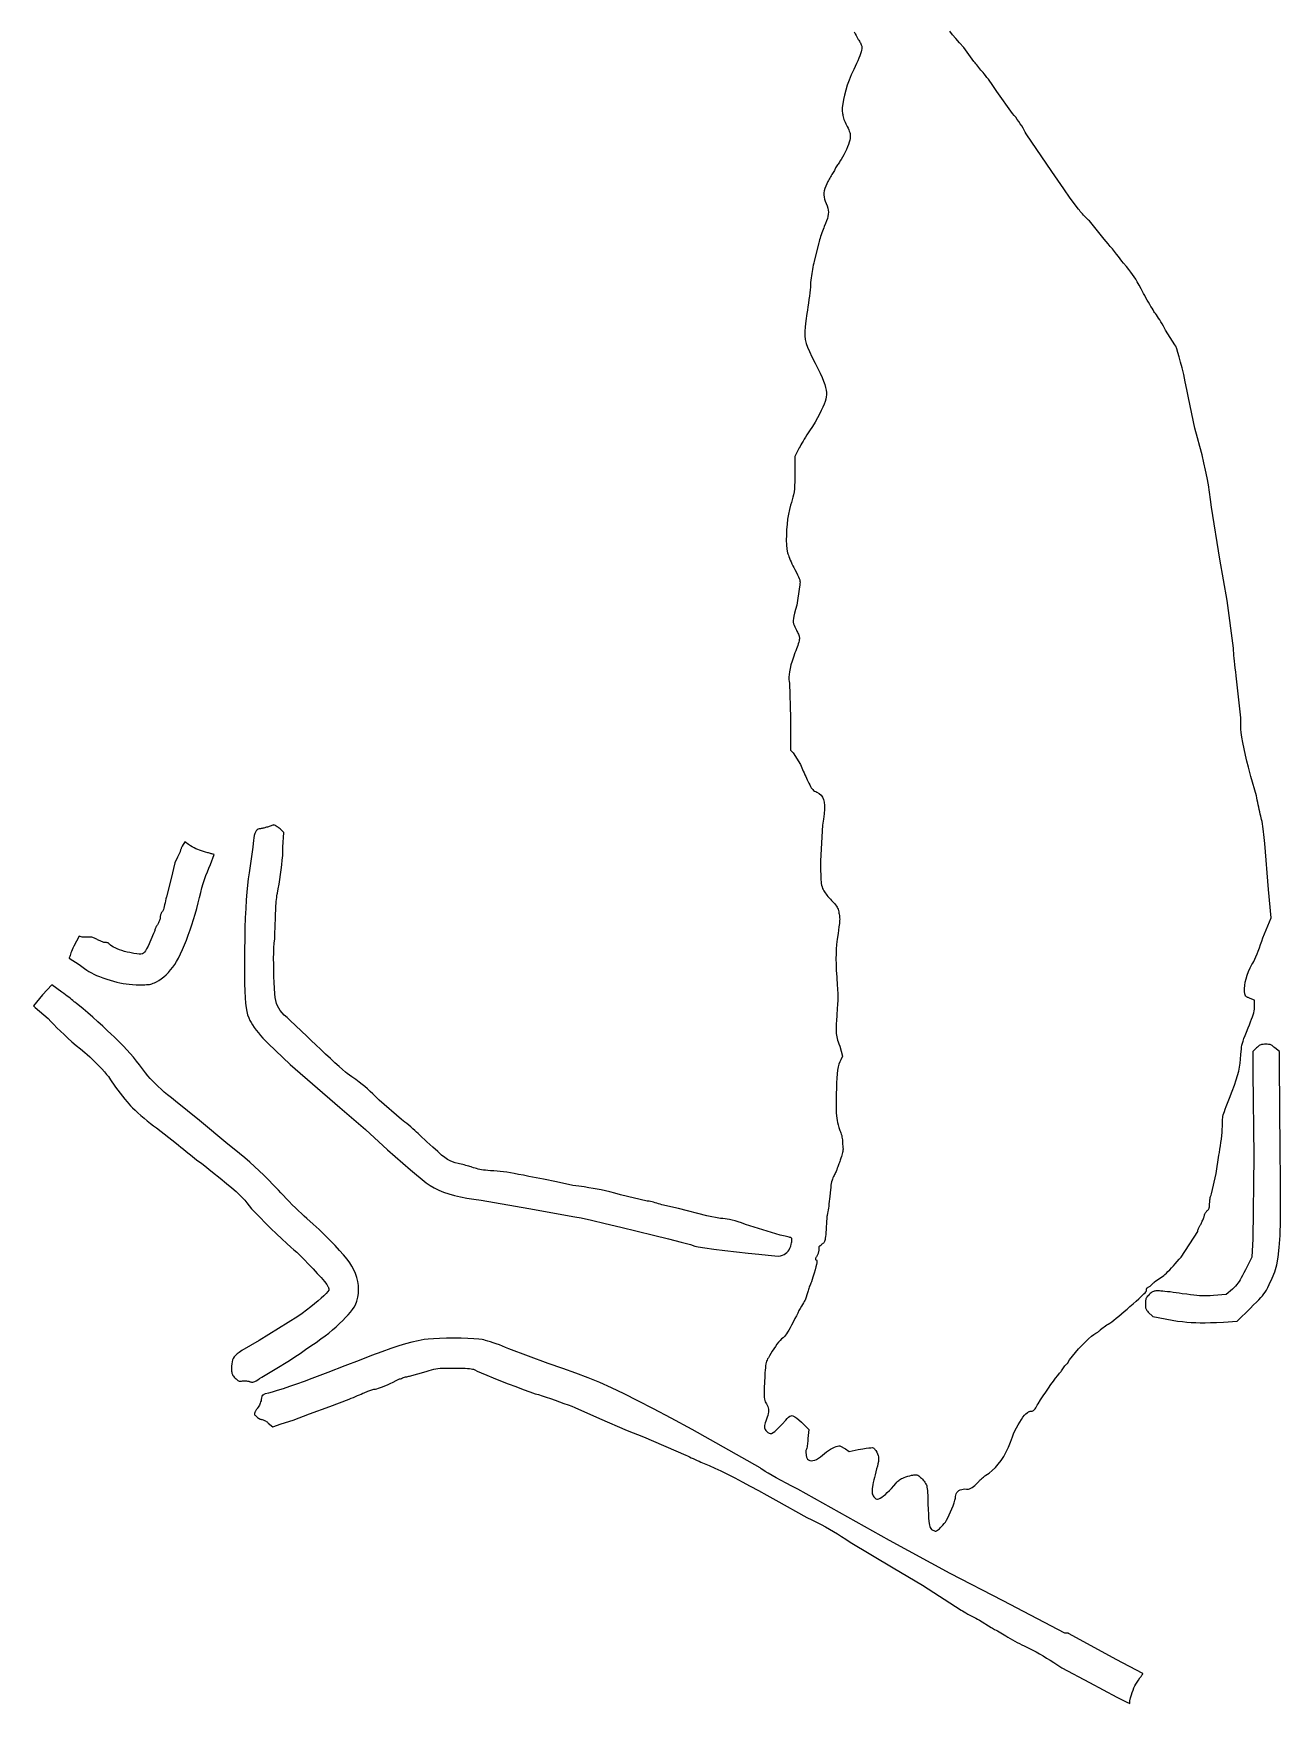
# Model space of a CAD drawing. Extents: x 0.2 to 12.9, y 0.2 to 14.
# Drawn here: x 1.39 to 5.47, y 0.92 to 6.39 of the extents above; entities that cross this region are included whole.
import ezdxf

# ---------------------------------------------------------------- set-up
doc = ezdxf.new("R2010")
doc.units = 0
doc.layers.get('0').update_dxf_attribs({"color": 5, "linetype": 'CONTINUOUS'})

msp = doc.modelspace()

# ---------------------------------------------------------------- linework, layer by layer
at = {"linetype": 'CONTINUOUS'}
msp.add_lwpolyline([(4.0771, 6.3909), (4.0801, 6.3848), (4.0832, 6.3787), (4.0866, 6.3726), (4.0901, 6.3664), (4.0919, 6.3636), (4.0937, 6.3607), (4.0953, 6.3577), (4.0969, 6.3547), (4.0983, 6.3517), (4.0996, 6.3488), (4.1006, 6.3461), (4.1014, 6.3436), (4.1019, 6.3413), (4.1021, 6.3393), (4.1018, 6.3354), (4.101, 6.3307), (4.0997, 6.3253), (4.0978, 6.3192), (4.0953, 6.3123), (4.0924, 6.3047), (4.0889, 6.2965), (4.0848, 6.2874), (4.0802, 6.2777), (4.0751, 6.2673), (4.0673, 6.2501), (4.0604, 6.233), (4.0542, 6.2161), (4.049, 6.1997), (4.0447, 6.1839), (4.0414, 6.1691), (4.0391, 6.1554), (4.0379, 6.143), (4.0379, 6.1322), (4.039, 6.1231), (4.0392, 6.1202), (4.0397, 6.1167), (4.0406, 6.1129), (4.0417, 6.1088), (4.0432, 6.1044), (4.0449, 6.0998), (4.0468, 6.0951), (4.049, 6.0903), (4.0514, 6.0857), (4.0541, 6.0811), (4.0566, 6.0752), (4.0587, 6.0701), (4.0605, 6.0656), (4.062, 6.0617), (4.0631, 6.0582), (4.0638, 6.0549), (4.0641, 6.0518), (4.0641, 6.0487), (4.0638, 6.0455), (4.0631, 6.042), (4.0625, 6.0368), (4.0608, 6.0302), (4.0582, 6.0226), (4.0549, 6.0143), (4.0511, 6.0056), (4.0469, 5.9969), (4.0425, 5.9883), (4.0381, 5.9802), (4.0339, 5.973), (4.03, 5.967), (4.0282, 5.9642), (4.0261, 5.9612), (4.0241, 5.9582), (4.022, 5.9551), (4.0199, 5.952), (4.0179, 5.9488), (4.0161, 5.9457), (4.0145, 5.9427), (4.0131, 5.9397), (4.012, 5.9369), (4.0101, 5.9341), (4.0081, 5.9309), (4.006, 5.9275), (4.0038, 5.9238), (4.0015, 5.92), (3.9993, 5.9162), (3.9971, 5.9123), (3.9949, 5.9084), (3.9929, 5.9046), (3.991, 5.9009), (3.9869, 5.893), (3.9834, 5.8853), (3.9808, 5.878), (3.9789, 5.8708), (3.9779, 5.8637), (3.9776, 5.8568), (3.9781, 5.8499), (3.9796, 5.843), (3.9818, 5.836), (3.985, 5.8288), (3.9881, 5.821), (3.9904, 5.8138), (3.9918, 5.8069), (3.9924, 5.8002), (3.9921, 5.7935), (3.991, 5.7867), (3.9892, 5.7794), (3.9865, 5.7717), (3.9831, 5.7632), (3.979, 5.7538), (3.9771, 5.749), (3.9751, 5.7438), (3.973, 5.7383), (3.9709, 5.7326), (3.9688, 5.7267), (3.9669, 5.7209), (3.965, 5.7152), (3.9634, 5.7096), (3.962, 5.7045), (3.961, 5.6997), (3.9459, 5.6396), (3.9442, 5.6333), (3.9427, 5.6267), (3.9413, 5.62), (3.94, 5.6132), (3.9388, 5.6062), (3.9377, 5.5992), (3.9367, 5.5921), (3.9358, 5.585), (3.9348, 5.5778), (3.9339, 5.5706), (3.9338, 5.5636), (3.9333, 5.5553), (3.9325, 5.5461), (3.9314, 5.5359), (3.9302, 5.5252), (3.9287, 5.5139), (3.9272, 5.5024), (3.9255, 5.4909), (3.9237, 5.4795), (3.9219, 5.4685), (3.9187, 5.4448), (3.9164, 5.4254), (3.9151, 5.4092), (3.915, 5.3954), (3.9163, 5.3829), (3.9191, 5.3707), (3.9236, 5.358), (3.93, 5.3436), (3.9384, 5.3267), (3.9489, 5.3063), (3.9581, 5.2885), (3.9657, 5.2728), (3.9719, 5.259), (3.9768, 5.2469), (3.9805, 5.2361), (3.9831, 5.2265), (3.9848, 5.2179), (3.9856, 5.2099), (3.9856, 5.2024), (3.985, 5.1952), (3.9836, 5.1883), (3.9814, 5.1805), (3.9782, 5.1716), (3.9742, 5.1617), (3.9692, 5.1509), (3.9634, 5.1392), (3.9566, 5.1266), (3.9489, 5.1132), (3.9404, 5.099), (3.9309, 5.0841), (3.9264, 5.0776), (3.922, 5.0709), (3.9177, 5.0641), (3.9135, 5.0573), (3.9095, 5.0507), (3.9059, 5.0443), (3.9025, 5.0383), (3.8995, 5.0329), (3.897, 5.0281), (3.8949, 5.024), (3.8829, 5), (3.8829, 4.9459), (3.8828, 4.9307), (3.8825, 4.9171), (3.8819, 4.9051), (3.8811, 4.8943), (3.8799, 4.8844), (3.8783, 4.8752), (3.8764, 4.8666), (3.874, 4.8581), (3.8712, 4.8496), (3.8679, 4.8408), (3.8645, 4.8272), (3.8614, 4.8119), (3.8589, 4.7954), (3.8569, 4.7781), (3.8555, 4.7605), (3.8547, 4.7431), (3.8546, 4.7264), (3.8552, 4.7107), (3.8566, 4.6967), (3.8589, 4.6847), (3.8599, 4.6815), (3.8614, 4.6773), (3.8631, 4.6724), (3.8651, 4.6669), (3.8675, 4.661), (3.8701, 4.6548), (3.873, 4.6486), (3.8761, 4.6423), (3.8794, 4.6363), (3.8829, 4.6306), (3.8878, 4.6208), (3.8916, 4.6129), (3.8946, 4.6064), (3.8968, 4.601), (3.8983, 4.5965), (3.8991, 4.5924), (3.8994, 4.5884), (3.8992, 4.5841), (3.8987, 4.5793), (3.8979, 4.5736), (3.8889, 4.5135), (3.8848, 4.4988), (3.8817, 4.4869), (3.8794, 4.4774), (3.8779, 4.4696), (3.8773, 4.4632), (3.8774, 4.4577), (3.8784, 4.4527), (3.8801, 4.4476), (3.8826, 4.442), (3.8859, 4.4354), (3.8877, 4.4318), (3.8894, 4.4283), (3.8911, 4.4248), (3.8927, 4.4214), (3.8941, 4.4182), (3.8954, 4.4151), (3.8964, 4.4123), (3.8972, 4.4097), (3.8977, 4.4074), (3.8979, 4.4054), (3.8977, 4.4032), (3.8972, 4.4001), (3.8964, 4.3963), (3.8952, 4.3919), (3.8938, 4.387), (3.8921, 4.3816), (3.8901, 4.3759), (3.8879, 4.3698), (3.8855, 4.3636), (3.8829, 4.3574), (3.8778, 4.3433), (3.8735, 4.33), (3.8699, 4.3176), (3.867, 4.306), (3.8649, 4.2954), (3.8634, 4.2858), (3.8627, 4.2772), (3.8627, 4.2697), (3.8634, 4.2634), (3.8649, 4.2583), (3.8679, 4.1441), (3.8679, 4.039), (3.8769, 4.03), (3.9009, 3.991), (3.9029, 3.9862), (3.9051, 3.9811), (3.9076, 3.9755), (3.9102, 3.9698), (3.9129, 3.964), (3.9156, 3.9581), (3.9182, 3.9524), (3.9207, 3.9469), (3.923, 3.9417), (3.9249, 3.9369), (3.9283, 3.9303), (3.9312, 3.9245), (3.9339, 3.9197), (3.9364, 3.9156), (3.9388, 3.9122), (3.9414, 3.9093), (3.9441, 3.9068), (3.9472, 3.9047), (3.9508, 3.9027), (3.955, 3.9009), (3.9623, 3.8962), (3.9684, 3.8908), (3.973, 3.8845), (3.9764, 3.8771), (3.9786, 3.8682), (3.9796, 3.8577), (3.9795, 3.8451), (3.9783, 3.8303), (3.9761, 3.8129), (3.973, 3.7928), (3.967, 3.6757), (3.967, 3.6577), (3.967, 3.6429), (3.9671, 3.6311), (3.9674, 3.6215), (3.9677, 3.6137), (3.9683, 3.6073), (3.969, 3.6018), (3.97, 3.5967), (3.9714, 3.5914), (3.973, 3.5856), (3.9749, 3.582), (3.977, 3.5783), (3.9793, 3.5747), (3.9818, 3.571), (3.9846, 3.5672), (3.9877, 3.5633), (3.991, 3.5593), (3.9947, 3.5552), (3.9987, 3.551), (4.003, 3.5465), (4.008, 3.5408), (4.0121, 3.5358), (4.0156, 3.5316), (4.0184, 3.5279), (4.0206, 3.5244), (4.0225, 3.521), (4.0239, 3.5176), (4.0251, 3.5138), (4.0261, 3.5095), (4.027, 3.5045), (4.0278, 3.5009), (4.0285, 3.4972), (4.0289, 3.4935), (4.0292, 3.4895), (4.0293, 3.4854), (4.0292, 3.4809), (4.0289, 3.4762), (4.0285, 3.4711), (4.0278, 3.4655), (4.027, 3.4595), (4.0238, 3.4378), (4.0212, 3.419), (4.0193, 3.4022), (4.018, 3.3866), (4.0173, 3.3712), (4.0171, 3.3552), (4.0174, 3.3377), (4.0182, 3.3178), (4.0194, 3.2946), (4.021, 3.2673), (4.0218, 3.2593), (4.0225, 3.2517), (4.0229, 3.2443), (4.0232, 3.2371), (4.0233, 3.2301), (4.0232, 3.2232), (4.0229, 3.2163), (4.0225, 3.2093), (4.0218, 3.2023), (4.021, 3.1952), (4.0209, 3.1903), (4.0207, 3.1846), (4.0204, 3.1784), (4.02, 3.1717), (4.0195, 3.1648), (4.0191, 3.1578), (4.0187, 3.1509), (4.0183, 3.1442), (4.0181, 3.1379), (4.018, 3.1321), (4.018, 3.1238), (4.0181, 3.1166), (4.0183, 3.1104), (4.0188, 3.1047), (4.0195, 3.0995), (4.0206, 3.0943), (4.0221, 3.0889), (4.0242, 3.0831), (4.0268, 3.0766), (4.03, 3.0691), (4.039, 3.036), (4.033, 3.024), (4.0297, 3.0179), (4.0269, 3.0103), (4.0245, 3.0012), (4.0226, 2.9905), (4.021, 2.9782), (4.0198, 2.9643), (4.019, 2.9488), (4.0184, 2.9316), (4.0181, 2.9126), (4.018, 2.8919), (4.018, 2.8755), (4.0181, 2.862), (4.0183, 2.8508), (4.0188, 2.8414), (4.0195, 2.8333), (4.0206, 2.826), (4.0221, 2.8187), (4.0242, 2.8112), (4.0268, 2.8027), (4.03, 2.7928), (4.0317, 2.789), (4.0333, 2.7849), (4.0346, 2.7806), (4.0358, 2.7761), (4.0368, 2.7714), (4.0376, 2.7666), (4.0382, 2.7618), (4.0387, 2.7571), (4.0389, 2.7523), (4.039, 2.7477), (4.0398, 2.7419), (4.0401, 2.7367), (4.0402, 2.7321), (4.04, 2.728), (4.0394, 2.7241), (4.0386, 2.7203), (4.0376, 2.7164), (4.0362, 2.7123), (4.0347, 2.7078), (4.033, 2.7027), (4.032, 2.699), (4.0309, 2.6952), (4.0297, 2.6914), (4.0284, 2.6876), (4.027, 2.6839), (4.0257, 2.6804), (4.0244, 2.6772), (4.0231, 2.6743), (4.022, 2.6717), (4.021, 2.6697), (4.0209, 2.6684), (4.0203, 2.6666), (4.0196, 2.6642), (4.0185, 2.6614), (4.0173, 2.6584), (4.0158, 2.6552), (4.0142, 2.6519), (4.0126, 2.6486), (4.0108, 2.6455), (4.009, 2.6426), (4.0073, 2.6383), (4.0057, 2.634), (4.0043, 2.6297), (4.003, 2.625), (4.0019, 2.6197), (4.0008, 2.6137), (3.9998, 2.6065), (3.9988, 2.5981), (3.9979, 2.5882), (3.997, 2.5766), (3.9961, 2.5685), (3.9952, 2.5605), (3.9943, 2.5528), (3.9934, 2.5455), (3.9925, 2.5387), (3.9916, 2.5325), (3.9907, 2.527), (3.9898, 2.5225), (3.9889, 2.5189), (3.988, 2.5165), (3.9879, 2.5142), (3.9877, 2.5109), (3.9873, 2.5069), (3.9869, 2.5022), (3.9865, 2.497), (3.986, 2.4914), (3.9856, 2.4857), (3.9853, 2.4798), (3.9851, 2.474), (3.985, 2.4685), (3.9842, 2.4593), (3.9835, 2.4517), (3.9829, 2.4453), (3.9823, 2.4401), (3.9816, 2.4358), (3.9809, 2.4324), (3.98, 2.4296), (3.9789, 2.4272), (3.9776, 2.4253), (3.976, 2.4234), (3.9743, 2.4224), (3.9727, 2.4213), (3.9713, 2.4202), (3.97, 2.419), (3.9688, 2.4178), (3.9678, 2.4167), (3.9668, 2.4158), (3.9658, 2.4151), (3.9649, 2.4146), (3.964, 2.4144), (3.9632, 2.4143), (3.9625, 2.414), (3.962, 2.4135), (3.9616, 2.4128), (3.9613, 2.4118), (3.9611, 2.4105), (3.961, 2.409), (3.961, 2.4071), (3.961, 2.4049), (3.961, 2.4024), (3.9609, 2.4005), (3.9606, 2.3985), (3.9602, 2.3963), (3.9597, 2.3941), (3.9591, 2.3919), (3.9584, 2.3897), (3.9576, 2.3874), (3.9567, 2.3853), (3.9558, 2.3833), (3.955, 2.3814), (3.9533, 2.3796), (3.952, 2.3778), (3.9511, 2.3761), (3.9504, 2.3746), (3.9501, 2.3731), (3.95, 2.3719), (3.9501, 2.3708), (3.9505, 2.37), (3.9511, 2.3695), (3.952, 2.3694), (3.9535, 2.3688), (3.9544, 2.3671), (3.9548, 2.364), (3.9544, 2.3596), (3.9535, 2.3536), (3.9517, 2.346), (3.9493, 2.3367), (3.946, 2.3255), (3.9419, 2.3125), (3.9369, 2.2973), (3.936, 2.2952), (3.9348, 2.2927), (3.9336, 2.2898), (3.9323, 2.2865), (3.9309, 2.283), (3.9296, 2.2793), (3.9283, 2.2756), (3.927, 2.2717), (3.9259, 2.2679), (3.9249, 2.2643), (3.9159, 2.2372), (3.9147, 2.2356), (3.9128, 2.2327), (3.9103, 2.2286), (3.9073, 2.2235), (3.9039, 2.2173), (3.9001, 2.2104), (3.8961, 2.2028), (3.8918, 2.1947), (3.8874, 2.1861), (3.8829, 2.1772), (3.8769, 2.1654), (3.8716, 2.1551), (3.8669, 2.1462), (3.8627, 2.1385), (3.8589, 2.1321), (3.8554, 2.1268), (3.8523, 2.1224), (3.8493, 2.1189), (3.8466, 2.1162), (3.8438, 2.1141), (3.8392, 2.11), (3.8342, 2.1049), (3.8291, 2.0991), (3.8239, 2.0926), (3.8187, 2.0856), (3.8136, 2.0782), (3.8086, 2.0706), (3.804, 2.063), (3.7997, 2.0554), (3.7958, 2.048), (3.7934, 2.0445), (3.7914, 2.0409), (3.7898, 2.0372), (3.7885, 2.033), (3.7875, 2.0282), (3.7867, 2.0225), (3.786, 2.0159), (3.7853, 2.0081), (3.7846, 1.9988), (3.7838, 1.988), (3.783, 1.9675), (3.7824, 1.9509), (3.782, 1.9377), (3.782, 1.9273), (3.7823, 1.9193), (3.7829, 1.9132), (3.7839, 1.9085), (3.7854, 1.9047), (3.7873, 1.9013), (3.7898, 1.8979), (3.7922, 1.8935), (3.7941, 1.8891), (3.7955, 1.8848), (3.7963, 1.8804), (3.7965, 1.8758), (3.7963, 1.8709), (3.7955, 1.8656), (3.7941, 1.8599), (3.7922, 1.8537), (3.7898, 1.8469), (3.7874, 1.8409), (3.7855, 1.8356), (3.7841, 1.8309), (3.7833, 1.8266), (3.783, 1.8228), (3.7833, 1.8194), (3.7841, 1.8162), (3.7855, 1.8133), (3.7874, 1.8105), (3.7898, 1.8078), (3.7941, 1.804), (3.7981, 1.8015), (3.8021, 1.8005), (3.8064, 1.801), (3.8112, 1.8033), (3.8168, 1.8074), (3.8235, 1.8134), (3.8316, 1.8214), (3.8413, 1.8315), (3.8529, 1.8438), (3.8579, 1.8495), (3.8622, 1.8539), (3.8662, 1.8569), (3.87, 1.8586), (3.8739, 1.8589), (3.8782, 1.8577), (3.883, 1.855), (3.8888, 1.8509), (3.8957, 1.8451), (3.9039, 1.8378), (3.9279, 1.8138), (3.9249, 1.7838), (3.9248, 1.7792), (3.9246, 1.7745), (3.9242, 1.7699), (3.9237, 1.7653), (3.923, 1.7609), (3.9223, 1.7568), (3.9215, 1.753), (3.9207, 1.7497), (3.9198, 1.7469), (3.9189, 1.7447), (3.9189, 1.7414), (3.9189, 1.7385), (3.919, 1.736), (3.9191, 1.7337), (3.9193, 1.7316), (3.9196, 1.7296), (3.92, 1.7276), (3.9205, 1.7255), (3.9211, 1.7233), (3.9219, 1.7207), (3.9242, 1.7168), (3.9275, 1.7139), (3.9316, 1.7121), (3.9364, 1.7113), (3.9418, 1.7117), (3.9476, 1.7131), (3.9538, 1.7157), (3.9602, 1.7193), (3.9666, 1.724), (3.973, 1.7297), (3.9794, 1.735), (3.9861, 1.7401), (3.9929, 1.7447), (3.9995, 1.7489), (4.006, 1.7526), (4.0121, 1.7557), (4.0177, 1.758), (4.0226, 1.7595), (4.0268, 1.7601), (4.03, 1.7598), (4.048, 1.7508), (4.0601, 1.7417), (4.0901, 1.7477), (4.1046, 1.7502), (4.1159, 1.7521), (4.1246, 1.7533), (4.1309, 1.754), (4.1355, 1.7541), (4.1387, 1.7536), (4.1411, 1.7524), (4.1429, 1.7505), (4.1448, 1.748), (4.1471, 1.7447), (4.1504, 1.7389), (4.1529, 1.7336), (4.1548, 1.7287), (4.156, 1.724), (4.1565, 1.7192), (4.1564, 1.714), (4.1558, 1.7083), (4.1544, 1.7016), (4.1526, 1.6938), (4.1502, 1.6847), (4.1475, 1.675), (4.1451, 1.6656), (4.1429, 1.6567), (4.141, 1.6483), (4.1393, 1.6404), (4.1378, 1.633), (4.1367, 1.6262), (4.1358, 1.62), (4.1353, 1.6145), (4.1351, 1.6096), (4.1354, 1.606), (4.1361, 1.6025), (4.1373, 1.5991), (4.1389, 1.596), (4.1408, 1.5931), (4.1429, 1.5906), (4.1453, 1.5885), (4.1478, 1.5869), (4.1505, 1.5859), (4.1532, 1.5856), (4.1571, 1.5863), (4.1617, 1.5883), (4.1669, 1.5915), (4.1726, 1.5958), (4.1787, 1.601), (4.1852, 1.607), (4.1919, 1.6137), (4.1989, 1.6209), (4.206, 1.6286), (4.2132, 1.6366), (4.2166, 1.6407), (4.2196, 1.644), (4.2224, 1.6467), (4.2252, 1.649), (4.2282, 1.6509), (4.2316, 1.6526), (4.2355, 1.6543), (4.2401, 1.6561), (4.2457, 1.6582), (4.2523, 1.6607), (4.2588, 1.6623), (4.2643, 1.6636), (4.2688, 1.6645), (4.2725, 1.6652), (4.2755, 1.6655), (4.278, 1.6656), (4.28, 1.6655), (4.2819, 1.6651), (4.2835, 1.6645), (4.2853, 1.6637), (4.2881, 1.6617), (4.291, 1.6594), (4.294, 1.6568), (4.297, 1.654), (4.2999, 1.6509), (4.3028, 1.6477), (4.3055, 1.6443), (4.3081, 1.6408), (4.3103, 1.6372), (4.3123, 1.6336), (4.3132, 1.632), (4.3141, 1.6291), (4.3149, 1.6249), (4.3157, 1.6197), (4.3164, 1.6134), (4.3171, 1.6062), (4.3176, 1.5982), (4.318, 1.5895), (4.3182, 1.5803), (4.3183, 1.5706), (4.3191, 1.5517), (4.3199, 1.5362), (4.3205, 1.5236), (4.3213, 1.5137), (4.3221, 1.506), (4.3231, 1.5001), (4.3243, 1.4956), (4.3259, 1.4921), (4.3279, 1.4892), (4.3303, 1.4865), (4.3423, 1.4805), (4.3443, 1.4808), (4.3466, 1.4819), (4.3493, 1.4836), (4.3522, 1.4859), (4.3555, 1.4887), (4.359, 1.4922), (4.3628, 1.4961), (4.3667, 1.5005), (4.371, 1.5053), (4.3754, 1.5105), (4.3792, 1.5168), (4.3834, 1.5247), (4.3878, 1.5338), (4.3922, 1.5436), (4.3964, 1.5537), (4.4002, 1.5637), (4.4035, 1.5732), (4.4061, 1.5818), (4.4078, 1.5891), (4.4084, 1.5946), (4.4089, 1.599), (4.4104, 1.6032), (4.4128, 1.607), (4.4159, 1.6104), (4.4197, 1.6134), (4.424, 1.6158), (4.4287, 1.6176), (4.4338, 1.6187), (4.4391, 1.6191), (4.4444, 1.6186), (4.4474, 1.6182), (4.4508, 1.6185), (4.4546, 1.6197), (4.4586, 1.6215), (4.4628, 1.6239), (4.4672, 1.6268), (4.4715, 1.6303), (4.4757, 1.6341), (4.4797, 1.6382), (4.4835, 1.6426), (4.4854, 1.6445), (4.4874, 1.6466), (4.4896, 1.6487), (4.4919, 1.6509), (4.4944, 1.6531), (4.4969, 1.6554), (4.4995, 1.6576), (4.5021, 1.6598), (4.5048, 1.6618), (4.5075, 1.6637), (4.5182, 1.6707), (4.5287, 1.6791), (4.5388, 1.6888), (4.5485, 1.6998), (4.5578, 1.7121), (4.5665, 1.7255), (4.5747, 1.74), (4.5821, 1.7556), (4.5888, 1.7722), (4.5946, 1.7898), (4.5985, 1.7991), (4.603, 1.8089), (4.608, 1.8188), (4.6132, 1.8285), (4.6186, 1.8378), (4.624, 1.8464), (4.6292, 1.854), (4.6342, 1.8603), (4.6387, 1.865), (4.6426, 1.8679), (4.6436, 1.8688), (4.6448, 1.8697), (4.6461, 1.8705), (4.6475, 1.8713), (4.649, 1.872), (4.6506, 1.8726), (4.6523, 1.8731), (4.6541, 1.8735), (4.6559, 1.8738), (4.6577, 1.8739), (4.6595, 1.8741), (4.6613, 1.8746), (4.6631, 1.8757), (4.6651, 1.8771), (4.667, 1.8791), (4.6691, 1.8817), (4.6713, 1.8848), (4.6736, 1.8885), (4.6761, 1.8928), (4.6787, 1.8979), (4.6869, 1.9107), (4.6954, 1.9235), (4.704, 1.9363), (4.7125, 1.9487), (4.7207, 1.9606), (4.7286, 1.9716), (4.736, 1.9816), (4.7428, 1.9903), (4.7487, 1.9976), (4.7538, 2.003), (4.7556, 2.0059), (4.7577, 2.009), (4.7598, 2.0122), (4.762, 2.0155), (4.7643, 2.0188), (4.7665, 2.0218), (4.7687, 2.0246), (4.7709, 2.0269), (4.7729, 2.0288), (4.7748, 2.03), (4.782, 2.0413), (4.7908, 2.0533), (4.8007, 2.0656), (4.8114, 2.0779), (4.8224, 2.0897), (4.8334, 2.1007), (4.8438, 2.1106), (4.8533, 2.1188), (4.8614, 2.1251), (4.8679, 2.1291), (4.8697, 2.1301), (4.8717, 2.1312), (4.8738, 2.1325), (4.8758, 2.1338), (4.8776, 2.1351), (4.8793, 2.1365), (4.8808, 2.1378), (4.8819, 2.139), (4.8826, 2.1402), (4.8829, 2.1411), (4.9039, 2.1562), (4.9081, 2.1586), (4.9134, 2.1621), (4.9197, 2.1667), (4.9269, 2.1721), (4.9347, 2.1783), (4.943, 2.1851), (4.9518, 2.1925), (4.9608, 2.2002), (4.9699, 2.2081), (4.979, 2.2162), (4.99, 2.2256), (4.9996, 2.2339), (5.0079, 2.2412), (5.0149, 2.2476), (5.0206, 2.253), (5.0252, 2.2575), (5.0287, 2.2612), (5.0312, 2.264), (5.0326, 2.266), (5.033, 2.2673), (5.033, 2.269), (5.0331, 2.2705), (5.0332, 2.2719), (5.0334, 2.2732), (5.0338, 2.2744), (5.0343, 2.2755), (5.0351, 2.2765), (5.0361, 2.2774), (5.0374, 2.2784), (5.039, 2.2793), (5.0409, 2.2803), (5.043, 2.2817), (5.0451, 2.2834), (5.0473, 2.2852), (5.0495, 2.2872), (5.0518, 2.2892), (5.054, 2.2913), (5.0561, 2.2934), (5.0582, 2.2954), (5.0601, 2.2973), (5.0901, 2.3183), (5.094, 2.3215), (5.0986, 2.3257), (5.1037, 2.3307), (5.1093, 2.3364), (5.1152, 2.3427), (5.1214, 2.3495), (5.1278, 2.3565), (5.1343, 2.3638), (5.1408, 2.3711), (5.1471, 2.3784), (5.2012, 2.4625), (5.2014, 2.4644), (5.2019, 2.4667), (5.2026, 2.4691), (5.2035, 2.4716), (5.2046, 2.4741), (5.2057, 2.4765), (5.2069, 2.4787), (5.2081, 2.4807), (5.2092, 2.4823), (5.2102, 2.4835), (5.2112, 2.4855), (5.2123, 2.4877), (5.2136, 2.4903), (5.2149, 2.493), (5.2162, 2.4959), (5.2176, 2.4988), (5.2189, 2.5018), (5.2201, 2.5048), (5.2212, 2.5077), (5.2222, 2.5105), (5.2224, 2.5125), (5.2229, 2.5147), (5.2237, 2.5171), (5.2247, 2.5196), (5.226, 2.5221), (5.2274, 2.5246), (5.229, 2.5268), (5.2307, 2.5288), (5.2324, 2.5304), (5.2342, 2.5315), (5.2359, 2.5341), (5.2372, 2.5363), (5.2382, 2.5383), (5.2389, 2.5402), (5.2395, 2.542), (5.2399, 2.5439), (5.2401, 2.5457), (5.2402, 2.5478), (5.2402, 2.55), (5.2402, 2.5526), (5.2402, 2.5545), (5.2403, 2.5568), (5.2404, 2.5595), (5.2406, 2.5625), (5.241, 2.5657), (5.2415, 2.5692), (5.2423, 2.573), (5.2433, 2.577), (5.2446, 2.5812), (5.2462, 2.5856), (5.2613, 2.6517), (5.2703, 2.7117), (5.2721, 2.7212), (5.2738, 2.7316), (5.2755, 2.7425), (5.2771, 2.7537), (5.2785, 2.765), (5.2798, 2.7761), (5.2808, 2.7868), (5.2816, 2.7969), (5.2821, 2.8059), (5.2823, 2.8138), (5.2823, 2.8197), (5.2824, 2.8249), (5.2826, 2.8297), (5.2831, 2.8343), (5.2838, 2.839), (5.2849, 2.8439), (5.2864, 2.8493), (5.2884, 2.8554), (5.291, 2.8625), (5.2943, 2.8709), (5.305, 2.8983), (5.314, 2.9215), (5.3213, 2.9413), (5.3272, 2.9584), (5.3318, 2.9733), (5.3354, 2.987), (5.338, 3), (5.3399, 3.013), (5.3413, 3.0268), (5.3423, 3.042), (5.3432, 3.0511), (5.344, 3.0589), (5.3449, 3.0658), (5.346, 3.0723), (5.3476, 3.0788), (5.3497, 3.0859), (5.3525, 3.0941), (5.3561, 3.1036), (5.3607, 3.1152), (5.3664, 3.1291), (5.3706, 3.1394), (5.3743, 3.1487), (5.3775, 3.1572), (5.3803, 3.1649), (5.3825, 3.1719), (5.3843, 3.1784), (5.3857, 3.1845), (5.3866, 3.1902), (5.3872, 3.1958), (5.3874, 3.2012), (5.3874, 3.2192), (5.3724, 3.2252), (5.3705, 3.2261), (5.3685, 3.227), (5.3665, 3.2279), (5.3645, 3.2288), (5.3626, 3.2297), (5.3609, 3.2306), (5.3595, 3.2315), (5.3583, 3.2324), (5.3576, 3.2333), (5.3574, 3.2342), (5.3552, 3.2405), (5.3541, 3.2483), (5.354, 3.2574), (5.3548, 3.2676), (5.3566, 3.2785), (5.3593, 3.29), (5.3629, 3.3018), (5.3673, 3.3136), (5.3724, 3.3252), (5.3784, 3.3363), (5.3812, 3.3407), (5.3844, 3.3466), (5.3879, 3.3536), (5.3915, 3.3618), (5.3953, 3.3709), (5.3991, 3.3807), (5.403, 3.391), (5.4069, 3.4017), (5.4107, 3.4125), (5.4144, 3.4234), (5.4414, 3.4895), (5.4324, 3.5826), (5.4204, 3.7327), (5.4195, 3.7426), (5.4186, 3.7524), (5.4176, 3.7621), (5.4166, 3.7714), (5.4155, 3.7804), (5.4144, 3.7889), (5.4131, 3.7969), (5.4117, 3.8043), (5.4101, 3.811), (5.4084, 3.8168), (5.4073, 3.8226), (5.406, 3.8292), (5.4044, 3.8364), (5.4027, 3.8439), (5.4009, 3.8517), (5.3991, 3.8596), (5.3974, 3.8675), (5.3958, 3.875), (5.3945, 3.8822), (5.3934, 3.8889), (5.3754, 3.952), (5.3715, 3.9657), (5.367, 3.9826), (5.3624, 4.0019), (5.3577, 4.0224), (5.3532, 4.0432), (5.3492, 4.0631), (5.3459, 4.0812), (5.3435, 4.0964), (5.3422, 4.1077), (5.3423, 4.1141), (5.3423, 4.1441), (5.3273, 4.2823), (5.3256, 4.2948), (5.3241, 4.3069), (5.3227, 4.3186), (5.3216, 4.3296), (5.3206, 4.3397), (5.3198, 4.3489), (5.3191, 4.3569), (5.3187, 4.3636), (5.3184, 4.3688), (5.3183, 4.3724), (5.2973, 4.5285), (5.2733, 4.6637), (5.2462, 4.8348), (5.2434, 4.8596), (5.2401, 4.8836), (5.2363, 4.9073), (5.232, 4.9309), (5.2271, 4.955), (5.2216, 4.9797), (5.2154, 5.0055), (5.2085, 5.0328), (5.2008, 5.0619), (5.1922, 5.0931), (5.1712, 5.1922), (5.1658, 5.2194), (5.1604, 5.2449), (5.1552, 5.2686), (5.1501, 5.2903), (5.1453, 5.3097), (5.1407, 5.3267), (5.1364, 5.341), (5.1325, 5.3526), (5.1291, 5.3611), (5.1261, 5.3664), (5.0961, 5.4144), (5.0924, 5.4209), (5.0886, 5.4276), (5.0847, 5.4343), (5.0808, 5.441), (5.077, 5.4474), (5.0732, 5.4535), (5.0695, 5.4592), (5.0661, 5.4641), (5.0629, 5.4683), (5.0601, 5.4715), (5.0579, 5.4755), (5.0552, 5.4803), (5.0519, 5.4859), (5.0482, 5.4919), (5.0443, 5.4985), (5.0402, 5.5054), (5.036, 5.5126), (5.0318, 5.5199), (5.0278, 5.5273), (5.024, 5.5345), (5.0159, 5.5493), (5.0091, 5.5616), (5.0033, 5.5718), (4.9982, 5.5807), (4.9932, 5.5886), (4.9881, 5.5962), (4.9824, 5.6039), (4.9758, 5.6124), (4.9677, 5.6221), (4.958, 5.6336), (4.9531, 5.6403), (4.9477, 5.6475), (4.9417, 5.6552), (4.9353, 5.6633), (4.9287, 5.6715), (4.9219, 5.6799), (4.915, 5.6882), (4.9081, 5.6964), (4.9014, 5.7043), (4.8949, 5.7117), (4.8468, 5.7718), (4.8432, 5.7747), (4.8393, 5.7781), (4.8355, 5.7819), (4.8316, 5.7859), (4.8277, 5.7902), (4.8239, 5.7945), (4.8203, 5.7988), (4.8169, 5.803), (4.8137, 5.807), (4.8108, 5.8108), (4.7838, 5.8468), (4.7628, 5.8769), (4.7237, 5.9339), (4.6396, 6.0571), (4.6367, 6.0628), (4.6332, 6.0691), (4.6293, 6.0759), (4.6251, 6.0829), (4.6205, 6.0901), (4.6156, 6.0973), (4.6106, 6.1043), (4.6053, 6.1111), (4.6, 6.1174), (4.5946, 6.1231), (4.5435, 6.1952), (4.5397, 6.2017), (4.5354, 6.2084), (4.5308, 6.2153), (4.526, 6.2222), (4.521, 6.229), (4.5161, 6.2356), (4.5113, 6.242), (4.5066, 6.248), (4.5023, 6.2534), (4.4985, 6.2583), (4.4949, 6.262), (4.4913, 6.266), (4.4878, 6.2702), (4.4845, 6.2744), (4.4812, 6.2785), (4.4782, 6.2825), (4.4753, 6.2861), (4.4727, 6.2894), (4.4704, 6.2922), (4.4685, 6.2943), (4.4354, 6.3393), (4.4213, 6.3553), (4.4093, 6.3692), (4.399, 6.3815), (4.3899, 6.3928)], dxfattribs=at)
for points in [[(2.1562, 3.7868), (2.1534, 3.7859), (2.1505, 3.785), (2.1475, 3.7842), (2.1445, 3.7834), (2.1415, 3.7827), (2.1386, 3.782), (2.1359, 3.7815), (2.1334, 3.7811), (2.1311, 3.7809), (2.1291, 3.7808), (2.1257, 3.7795), (2.1226, 3.7774), (2.1199, 3.7744), (2.1174, 3.7704), (2.1152, 3.7654), (2.1134, 3.7592), (2.1117, 3.7517), (2.1103, 3.7428), (2.1091, 3.7325), (2.1081, 3.7207), (2.0961, 3.6366), (2.0935, 3.6176), (2.0911, 3.5965), (2.0889, 3.5733), (2.0869, 3.5478), (2.0852, 3.5199), (2.0838, 3.4896), (2.0826, 3.4568), (2.0818, 3.4214), (2.0813, 3.3833), (2.0811, 3.3423), (2.0812, 3.3058), (2.0815, 3.2748), (2.0821, 3.2489), (2.0831, 3.2273), (2.0845, 3.2095), (2.0863, 3.1947), (2.0886, 3.1823), (2.0915, 3.1717), (2.0949, 3.1622), (2.0991, 3.1532), (2.1026, 3.1463), (2.1074, 3.1384), (2.1132, 3.1299), (2.1198, 3.1211), (2.1269, 3.1122), (2.1341, 3.1036), (2.1413, 3.0956), (2.148, 3.0885), (2.1541, 3.0825), (2.1592, 3.0781), (2.2312, 3.009), (2.3934, 2.8679), (2.4775, 2.7958), (2.5495, 2.7297), (2.6246, 2.6637), (2.6757, 2.6216), (2.6887, 2.613), (2.7025, 2.605), (2.7172, 2.5978), (2.733, 2.5912), (2.75, 2.5852), (2.7682, 2.5799), (2.7878, 2.5752), (2.8089, 2.5711), (2.8315, 2.5675), (2.8559, 2.5646), (3.012, 2.5375), (3.1622, 2.5105), (3.1828, 2.5066), (3.2172, 2.4991), (3.2617, 2.4888), (3.3127, 2.4767), (3.3667, 2.4636), (3.4201, 2.4504), (3.4693, 2.438), (3.5106, 2.4273), (3.5406, 2.4191), (3.5556, 2.4144), (3.5664, 2.412), (3.588, 2.4087), (3.6178, 2.4046), (3.653, 2.4002), (3.6911, 2.3956), (3.7292, 2.3913), (3.7647, 2.3874), (3.7949, 2.3842), (3.8172, 2.3821), (3.8288, 2.3814), (3.8357, 2.3826), (3.8418, 2.3843), (3.8474, 2.3866), (3.8523, 2.3895), (3.8566, 2.393), (3.8604, 2.3972), (3.8637, 2.402), (3.8665, 2.4074), (3.8689, 2.4136), (3.8709, 2.4204), (3.8717, 2.4246), (3.8723, 2.4281), (3.8728, 2.431), (3.873, 2.4334), (3.8731, 2.4354), (3.873, 2.4371), (3.8728, 2.4384), (3.8723, 2.4395), (3.8717, 2.4405), (3.8709, 2.4414), (3.8704, 2.4416), (3.8689, 2.4421), (3.8665, 2.4428), (3.8634, 2.4438), (3.8596, 2.4448), (3.8553, 2.446), (3.8506, 2.4472), (3.8455, 2.4484), (3.8402, 2.4495), (3.8348, 2.4505), (3.7357, 2.4805), (3.7213, 2.4855), (3.7084, 2.4899), (3.697, 2.4936), (3.6868, 2.4967), (3.6776, 2.4992), (3.6691, 2.5012), (3.6613, 2.5027), (3.654, 2.5037), (3.6468, 2.5043), (3.6396, 2.5045), (3.5946, 2.5135), (3.5015, 2.5375), (3.4474, 2.5495), (3.442, 2.5513), (3.4364, 2.5531), (3.4308, 2.5548), (3.4253, 2.5564), (3.42, 2.5578), (3.415, 2.5591), (3.4104, 2.5601), (3.4061, 2.5609), (3.4024, 2.5614), (3.3994, 2.5616), (3.3123, 2.5826), (3.2938, 2.5876), (3.2773, 2.5918), (3.2625, 2.5953), (3.2487, 2.5983), (3.2354, 2.601), (3.2219, 2.6033), (3.2079, 2.6056), (3.1926, 2.6078), (3.1755, 2.6101), (3.1562, 2.6126), (3.1021, 2.6246), (3.0601, 2.6336), (3.012, 2.6426), (2.9942, 2.6461), (2.9784, 2.6491), (2.9643, 2.6518), (2.9516, 2.6542), (2.9399, 2.6562), (2.929, 2.6578), (2.9184, 2.659), (2.9079, 2.6599), (2.8972, 2.6605), (2.8859, 2.6607), (2.8774, 2.6616), (2.8698, 2.6625), (2.8631, 2.6634), (2.857, 2.6645), (2.8514, 2.6655), (2.8461, 2.6667), (2.8411, 2.668), (2.8361, 2.6694), (2.8311, 2.671), (2.8258, 2.6727), (2.8228, 2.6737), (2.8191, 2.6748), (2.815, 2.676), (2.8104, 2.6773), (2.8056, 2.6787), (2.8005, 2.68), (2.7954, 2.6813), (2.7904, 2.6826), (2.7854, 2.6837), (2.7808, 2.6847), (2.7708, 2.6873), (2.7622, 2.69), (2.7541, 2.6934), (2.7459, 2.698), (2.7369, 2.7042), (2.7263, 2.7126), (2.7135, 2.7236), (2.6978, 2.7378), (2.6784, 2.7557), (2.6547, 2.7778), (2.6498, 2.7825), (2.6444, 2.7877), (2.6385, 2.7932), (2.6322, 2.7988), (2.6258, 2.8044), (2.6192, 2.81), (2.6127, 2.8153), (2.6063, 2.8203), (2.6002, 2.8249), (2.5946, 2.8288), (2.5225, 2.8919), (2.5116, 2.9028), (2.5018, 2.9125), (2.4928, 2.9211), (2.4842, 2.929), (2.4756, 2.9366), (2.4665, 2.944), (2.4566, 2.9516), (2.4454, 2.9598), (2.4324, 2.9688), (2.4174, 2.979), (2.4113, 2.9841), (2.4022, 2.9921), (2.3908, 3.0024), (2.3774, 3.0145), (2.3626, 3.0282), (2.3469, 3.0428), (2.3308, 3.0579), (2.3149, 3.0732), (2.2995, 3.088), (2.2853, 3.1021), (2.2312, 3.1532), (2.2205, 3.1625), (2.2115, 3.1709), (2.2041, 3.1786), (2.1981, 3.186), (2.1933, 3.1933), (2.1895, 3.2009), (2.1865, 3.2091), (2.1841, 3.2182), (2.182, 3.2285), (2.1802, 3.2402), (2.1793, 3.2587), (2.1785, 3.278), (2.1777, 3.2977), (2.1772, 3.3175), (2.1768, 3.3371), (2.1767, 3.3561), (2.177, 3.3743), (2.1776, 3.3913), (2.1786, 3.4068), (2.1802, 3.4204), (2.1803, 3.428), (2.1805, 3.4361), (2.1808, 3.4446), (2.1812, 3.4535), (2.1817, 3.4625), (2.1821, 3.4714), (2.1825, 3.4803), (2.1829, 3.4888), (2.1831, 3.497), (2.1832, 3.5045), (2.1833, 3.5126), (2.1835, 3.5206), (2.1839, 3.5284), (2.1844, 3.536), (2.1851, 3.5432), (2.1858, 3.5499), (2.1866, 3.5561), (2.1874, 3.5617), (2.1883, 3.5665), (2.1892, 3.5706), (2.1919, 3.5846), (2.1945, 3.5995), (2.197, 3.6149), (2.1994, 3.6308), (2.2016, 3.6468), (2.2035, 3.6627), (2.205, 3.6783), (2.2062, 3.6933), (2.2069, 3.7075), (2.2072, 3.7207), (2.2102, 3.7688), (2.2012, 3.7778), (2.1983, 3.7805), (2.1952, 3.7831), (2.192, 3.7856), (2.1887, 3.7878), (2.1854, 3.7898), (2.1824, 3.7914), (2.1796, 3.7926), (2.1773, 3.7933), (2.1754, 3.7934), (2.1742, 3.7928)], [(1.8769, 3.7237), (1.876, 3.7218), (1.8751, 3.7198), (1.8743, 3.7178), (1.8735, 3.7157), (1.8727, 3.7136), (1.8721, 3.7116), (1.8716, 3.7098), (1.8712, 3.7082), (1.871, 3.7068), (1.8709, 3.7057), (1.8619, 3.6877), (1.8529, 3.6697), (1.8408, 3.6186), (1.8258, 3.5586), (1.8241, 3.5514), (1.8225, 3.5446), (1.8211, 3.5381), (1.8197, 3.5319), (1.8183, 3.5263), (1.817, 3.5212), (1.8156, 3.5166), (1.8141, 3.5128), (1.8125, 3.5097), (1.8108, 3.5075), (1.8099, 3.5064), (1.809, 3.505), (1.8082, 3.5034), (1.8074, 3.5014), (1.8067, 3.4992), (1.806, 3.4969), (1.8055, 3.4944), (1.8051, 3.4918), (1.8049, 3.4892), (1.8048, 3.4865), (1.8039, 3.4838), (1.803, 3.4811), (1.802, 3.4785), (1.801, 3.4759), (1.7999, 3.4733), (1.7988, 3.4709), (1.7975, 3.4686), (1.7961, 3.4664), (1.7945, 3.4644), (1.7928, 3.4625), (1.7919, 3.4605), (1.791, 3.4582), (1.7901, 3.4558), (1.7892, 3.4531), (1.7883, 3.4505), (1.7874, 3.4478), (1.7865, 3.4451), (1.7856, 3.4427), (1.7847, 3.4404), (1.7838, 3.4384), (1.7658, 3.3964), (1.761, 3.3883), (1.7572, 3.3818), (1.7539, 3.3769), (1.7507, 3.3734), (1.747, 3.3712), (1.7424, 3.3702), (1.7365, 3.3703), (1.7287, 3.3712), (1.7186, 3.373), (1.7057, 3.3754), (1.6968, 3.3773), (1.6882, 3.3796), (1.6799, 3.3822), (1.6721, 3.3849), (1.6648, 3.3878), (1.6581, 3.3907), (1.6522, 3.3937), (1.6471, 3.3967), (1.6429, 3.3996), (1.6396, 3.4024), (1.6386, 3.404), (1.6375, 3.4053), (1.6362, 3.4064), (1.6348, 3.4071), (1.6333, 3.4077), (1.6316, 3.408), (1.63, 3.4082), (1.6282, 3.4084), (1.6264, 3.4084), (1.6246, 3.4084), (1.6227, 3.4086), (1.6207, 3.4091), (1.6185, 3.4098), (1.6162, 3.4107), (1.6137, 3.4118), (1.6112, 3.4129), (1.6086, 3.4141), (1.606, 3.4153), (1.6033, 3.4164), (1.6006, 3.4174), (1.5979, 3.4191), (1.5952, 3.4207), (1.5925, 3.422), (1.5898, 3.4232), (1.5871, 3.4242), (1.5844, 3.425), (1.5817, 3.4256), (1.579, 3.4261), (1.5763, 3.4263), (1.5736, 3.4264), (1.5495, 3.4264), (1.5405, 3.4294), (1.5225, 3.3964), (1.5199, 3.3903), (1.5175, 3.3845), (1.5153, 3.3793), (1.5133, 3.3744), (1.5116, 3.3701), (1.5102, 3.3663), (1.5091, 3.3631), (1.5082, 3.3605), (1.5077, 3.3586), (1.5075, 3.3574), (1.5405, 3.3363), (1.5491, 3.3296), (1.5571, 3.3236), (1.5647, 3.3182), (1.5722, 3.3134), (1.58, 3.3089), (1.5881, 3.3048), (1.597, 3.3007), (1.6068, 3.2967), (1.618, 3.2926), (1.6306, 3.2883), (1.642, 3.2849), (1.6528, 3.2818), (1.6632, 3.2791), (1.6734, 3.2768), (1.6836, 3.2748), (1.6938, 3.2731), (1.7042, 3.2719), (1.7151, 3.271), (1.7266, 3.2704), (1.7387, 3.2703), (1.7477, 3.2703), (1.755, 3.2703), (1.761, 3.2705), (1.766, 3.2708), (1.7703, 3.2714), (1.7742, 3.2722), (1.7781, 3.2734), (1.7823, 3.2749), (1.7871, 3.2768), (1.7928, 3.2793), (1.8009, 3.2841), (1.8089, 3.2897), (1.8169, 3.2959), (1.8247, 3.3029), (1.8322, 3.3104), (1.8395, 3.3186), (1.8465, 3.3274), (1.853, 3.3368), (1.8592, 3.3468), (1.8649, 3.3574), (1.8719, 3.3712), (1.8786, 3.3857), (1.885, 3.4009), (1.8912, 3.4166), (1.8971, 3.4328), (1.9029, 3.4495), (1.9085, 3.4665), (1.9141, 3.4839), (1.9195, 3.5016), (1.9249, 3.5195), (1.9293, 3.5386), (1.9337, 3.5561), (1.9379, 3.5724), (1.9421, 3.5876), (1.9463, 3.6017), (1.9506, 3.6151), (1.9551, 3.6278), (1.9598, 3.64), (1.9647, 3.6519), (1.97, 3.6637), (1.982, 3.6967), (1.9807, 3.697), (1.9791, 3.6974), (1.9772, 3.698), (1.9748, 3.6986), (1.9723, 3.6993), (1.9695, 3.7001), (1.9666, 3.7009), (1.9637, 3.7018), (1.961, 3.7027), (1.9539, 3.7045), (1.9472, 3.7064), (1.9407, 3.7083), (1.9344, 3.7105), (1.9283, 3.7128), (1.9223, 3.7155), (1.9162, 3.7184), (1.9102, 3.7217), (1.9041, 3.7255), (1.8979, 3.7297), (1.8859, 3.7387)], [(1.4204, 3.2372), (1.3904, 3.2012), (1.3964, 3.1952), (1.4384, 3.1592), (1.4471, 3.1498), (1.4567, 3.1398), (1.4672, 3.1293), (1.4786, 3.1183), (1.4906, 3.107), (1.5033, 3.0954), (1.5165, 3.0836), (1.5302, 3.0717), (1.5442, 3.0598), (1.5586, 3.048), (1.5664, 3.0417), (1.5754, 3.0338), (1.585, 3.0248), (1.5949, 3.015), (1.6047, 3.0049), (1.6141, 2.9949), (1.6227, 2.9853), (1.63, 2.9767), (1.6358, 2.9695), (1.6396, 2.964), (1.6424, 2.9593), (1.6468, 2.9526), (1.6525, 2.9445), (1.6592, 2.9352), (1.6667, 2.9253), (1.6745, 2.9151), (1.6823, 2.905), (1.6898, 2.8955), (1.6967, 2.887), (1.7027, 2.8799), (1.7081, 2.8739), (1.7149, 2.8669), (1.7231, 2.859), (1.7323, 2.8507), (1.7421, 2.842), (1.7524, 2.8332), (1.7629, 2.8245), (1.7733, 2.8163), (1.7834, 2.8086), (1.7928, 2.8018), (1.8589, 2.7508), (1.8657, 2.7449), (1.8734, 2.7384), (1.8818, 2.7313), (1.8908, 2.7238), (1.9002, 2.7162), (1.9097, 2.7086), (1.9192, 2.7011), (1.9285, 2.694), (1.9375, 2.6875), (1.946, 2.6817), (1.9765, 2.6569), (2.0019, 2.6362), (2.0228, 2.619), (2.0399, 2.6047), (2.0537, 2.5927), (2.0649, 2.5824), (2.0741, 2.5733), (2.0819, 2.5646), (2.089, 2.5559), (2.0961, 2.5465), (2.1046, 2.5365), (2.1169, 2.5232), (2.132, 2.5075), (2.1492, 2.4902), (2.1674, 2.4722), (2.1858, 2.4544), (2.2035, 2.4377), (2.2196, 2.4229), (2.2331, 2.4108), (2.2432, 2.4024), (2.252, 2.3943), (2.2635, 2.3833), (2.2767, 2.37), (2.291, 2.3554), (2.3056, 2.3401), (2.3196, 2.325), (2.3323, 2.3109), (2.3428, 2.2985), (2.3504, 2.2887), (2.3544, 2.2823), (2.3552, 2.2806), (2.3558, 2.279), (2.3563, 2.2776), (2.3567, 2.2763), (2.357, 2.2752), (2.3572, 2.2741), (2.3573, 2.2731), (2.3573, 2.2721), (2.3573, 2.2712), (2.3574, 2.2703), (2.3537, 2.2652), (2.3482, 2.2589), (2.341, 2.2517), (2.3322, 2.2435), (2.3221, 2.2346), (2.3106, 2.2251), (2.2981, 2.2151), (2.2846, 2.2046), (2.2703, 2.194), (2.2553, 2.1832), (2.1291, 2.1051), (2.0721, 2.0721), (2.0638, 2.0662), (2.0571, 2.0609), (2.0517, 2.0561), (2.0475, 2.0514), (2.0443, 2.0465), (2.042, 2.0414), (2.0405, 2.0356), (2.0396, 2.0289), (2.0391, 2.0212), (2.039, 2.012), (2.0391, 2.0078), (2.0391, 2.0043), (2.0394, 2.0012), (2.0398, 1.9984), (2.0405, 1.9959), (2.0416, 1.9934), (2.0432, 1.9909), (2.0452, 1.9883), (2.0478, 1.9853), (2.0511, 1.982), (2.0536, 1.9795), (2.0559, 1.9773), (2.0579, 1.9755), (2.0599, 1.9741), (2.0619, 1.973), (2.064, 1.9723), (2.0663, 1.9719), (2.0688, 1.9719), (2.0717, 1.9723), (2.0751, 1.973), (2.0778, 1.973), (2.0805, 1.9729), (2.0831, 1.9729), (2.0857, 1.9728), (2.0882, 1.9726), (2.0906, 1.9723), (2.093, 1.9719), (2.0952, 1.9714), (2.0972, 1.9708), (2.0991, 1.97), (2.1016, 1.9692), (2.104, 1.9687), (2.1064, 1.9685), (2.109, 1.9688), (2.1119, 1.9696), (2.1153, 1.971), (2.1195, 1.9732), (2.1246, 1.9762), (2.1307, 1.9801), (2.1381, 1.985), (2.1982, 2.021), (2.2126, 2.0299), (2.2286, 2.04), (2.2456, 2.0512), (2.2633, 2.063), (2.2812, 2.0751), (2.2987, 2.0872), (2.3156, 2.099), (2.3313, 2.1101), (2.3454, 2.1203), (2.3574, 2.1291), (2.3697, 2.1398), (2.3814, 2.1503), (2.3924, 2.1606), (2.4027, 2.1705), (2.4122, 2.1802), (2.4207, 2.1894), (2.4283, 2.1983), (2.4348, 2.2068), (2.4402, 2.2147), (2.4444, 2.2222), (2.4491, 2.2342), (2.4524, 2.2466), (2.4543, 2.2593), (2.4549, 2.2722), (2.4542, 2.2853), (2.4522, 2.2983), (2.449, 2.3113), (2.4446, 2.324), (2.4391, 2.3364), (2.4324, 2.3483), (2.4258, 2.3591), (2.4168, 2.3715), (2.4058, 2.3853), (2.3927, 2.4003), (2.378, 2.4163), (2.3617, 2.4331), (2.3441, 2.4505), (2.3254, 2.4684), (2.3057, 2.4864), (2.2853, 2.5045), (2.2768, 2.5122), (2.2675, 2.5208), (2.2578, 2.5301), (2.2478, 2.5399), (2.2376, 2.5499), (2.2276, 2.5601), (2.2178, 2.5701), (2.2085, 2.5798), (2.1999, 2.5891), (2.1922, 2.5976), (2.1756, 2.6149), (2.1597, 2.6311), (2.1444, 2.6463), (2.1293, 2.6608), (2.1141, 2.6749), (2.0986, 2.6888), (2.0824, 2.7028), (2.0652, 2.7171), (2.0469, 2.732), (2.027, 2.7477), (1.9339, 2.8258), (1.8559, 2.8889), (1.8421, 2.8994), (1.8297, 2.9092), (1.8184, 2.9186), (1.808, 2.9277), (1.7984, 2.9366), (1.7895, 2.9453), (1.781, 2.9541), (1.7728, 2.9631), (1.7648, 2.9723), (1.7568, 2.982), (1.7475, 2.9947), (1.7378, 3.0074), (1.7277, 3.0201), (1.7174, 3.0327), (1.7068, 3.045), (1.6962, 3.057), (1.6856, 3.0685), (1.6751, 3.0794), (1.6647, 3.0897), (1.6546, 3.0991), (1.6448, 3.1087), (1.632, 3.1208), (1.6171, 3.1345), (1.601, 3.1492), (1.5845, 3.164), (1.5684, 3.1782), (1.5536, 3.191), (1.541, 3.2016), (1.5313, 3.2093), (1.5255, 3.2132), (1.5242, 3.2145), (1.522, 3.2164), (1.5191, 3.2188), (1.5155, 3.2218), (1.5113, 3.2252), (1.5065, 3.229), (1.5013, 3.2331), (1.4956, 3.2373), (1.4897, 3.2418), (1.4835, 3.2462), (1.4505, 3.2703)], [(5.3934, 3.0631), (5.3814, 3.0511), (5.3814, 2.982), (5.3844, 2.7087), (5.3814, 2.4384), (5.3784, 2.3784), (5.3574, 2.3363), (5.3523, 2.3263), (5.3478, 2.3177), (5.3437, 2.3102), (5.34, 2.3038), (5.3363, 2.298), (5.3327, 2.2929), (5.3289, 2.288), (5.3249, 2.2833), (5.3204, 2.2784), (5.3153, 2.2733), (5.2943, 2.2553), (5.2523, 2.2523), (5.2414, 2.2515), (5.2318, 2.2511), (5.2232, 2.2511), (5.215, 2.2513), (5.2068, 2.2519), (5.1982, 2.2527), (5.1887, 2.2537), (5.1778, 2.255), (5.1651, 2.2565), (5.1502, 2.2583), (5.1402, 2.26), (5.1302, 2.2615), (5.1204, 2.2628), (5.111, 2.264), (5.1021, 2.265), (5.0939, 2.2658), (5.0867, 2.2665), (5.0805, 2.2669), (5.0756, 2.2672), (5.0721, 2.2673), (5.0679, 2.2673), (5.0643, 2.2672), (5.0612, 2.2669), (5.0585, 2.2665), (5.0559, 2.2658), (5.0535, 2.2647), (5.051, 2.2631), (5.0483, 2.2611), (5.0454, 2.2585), (5.042, 2.2553), (5.0388, 2.2519), (5.0362, 2.249), (5.0342, 2.2463), (5.0326, 2.2438), (5.0315, 2.2414), (5.0308, 2.2388), (5.0304, 2.2361), (5.0301, 2.233), (5.03, 2.2294), (5.03, 2.2252), (5.03, 2.2211), (5.0301, 2.2175), (5.0303, 2.2145), (5.0306, 2.2118), (5.0312, 2.2095), (5.032, 2.2073), (5.0331, 2.2052), (5.0346, 2.203), (5.0366, 2.2007), (5.039, 2.1982), (5.0541, 2.1832), (5.1171, 2.1712), (5.135, 2.1687), (5.151, 2.1668), (5.1659, 2.1653), (5.1802, 2.1643), (5.1944, 2.1637), (5.2092, 2.1634), (5.2251, 2.1634), (5.2427, 2.1638), (5.2626, 2.1644), (5.2853, 2.1652), (5.3303, 2.1682), (5.3724, 2.2102), (5.3839, 2.2216), (5.3933, 2.231), (5.4011, 2.2388), (5.4075, 2.2455), (5.4129, 2.2515), (5.4176, 2.2574), (5.4218, 2.2635), (5.426, 2.2704), (5.4304, 2.2785), (5.4354, 2.2883), (5.4453, 2.3097), (5.4533, 2.3304), (5.4597, 2.3525), (5.4646, 2.3782), (5.4681, 2.4095), (5.4705, 2.4487), (5.4718, 2.4979), (5.4723, 2.5592), (5.4722, 2.6347), (5.4715, 2.7267), (5.4685, 3.009), (5.4685, 3.0511), (5.4535, 3.0631), (5.4502, 3.0663), (5.4474, 3.0689), (5.4451, 3.071), (5.4429, 3.0725), (5.4407, 3.0736), (5.4383, 3.0743), (5.4356, 3.0747), (5.4323, 3.075), (5.4283, 3.0751), (5.4234, 3.0751), (5.4193, 3.0751), (5.4157, 3.075), (5.4126, 3.0747), (5.4098, 3.0743), (5.4073, 3.0736), (5.4048, 3.0725), (5.4023, 3.071), (5.3997, 3.0689), (5.3967, 3.0663)], [(2.6697, 2.1081), (2.6494, 2.1043), (2.6294, 2.0997), (2.6086, 2.0942), (2.5859, 2.0873), (2.5604, 2.0788), (2.5311, 2.0683), (2.4968, 2.0555), (2.4566, 2.0401), (2.4095, 2.0217), (2.3544, 2), (2.3281, 1.9901), (2.302, 1.9804), (2.2764, 1.9711), (2.2518, 1.9623), (2.2286, 1.9542), (2.2073, 1.947), (2.1884, 1.9409), (2.1723, 1.9361), (2.1593, 1.9327), (2.1502, 1.9309), (2.1484, 1.93), (2.1466, 1.9291), (2.1449, 1.9282), (2.1433, 1.9273), (2.1419, 1.9264), (2.1406, 1.9255), (2.1396, 1.9246), (2.1388, 1.9237), (2.1383, 1.9228), (2.1381, 1.9219), (2.1372, 1.9168), (2.1363, 1.9121), (2.1353, 1.9078), (2.1341, 1.9039), (2.1329, 1.9002), (2.1314, 1.8966), (2.1298, 1.8932), (2.1279, 1.8898), (2.1256, 1.8864), (2.1231, 1.8829), (2.1214, 1.8803), (2.1199, 1.8778), (2.1185, 1.8756), (2.1174, 1.8735), (2.1164, 1.8716), (2.1156, 1.8699), (2.1149, 1.8684), (2.1145, 1.867), (2.1142, 1.8659), (2.1141, 1.8649), (2.1145, 1.863), (2.1154, 1.861), (2.117, 1.8589), (2.1189, 1.8568), (2.1212, 1.8547), (2.1238, 1.8528), (2.1266, 1.8509), (2.1295, 1.8493), (2.1324, 1.8479), (2.1351, 1.8469), (2.1371, 1.8467), (2.1394, 1.8462), (2.1418, 1.8454), (2.1445, 1.8444), (2.1471, 1.8431), (2.1498, 1.8417), (2.1525, 1.8401), (2.1549, 1.8384), (2.1572, 1.8366), (2.1592, 1.8348), (2.1742, 1.8228), (2.2012, 1.8318), (2.2402, 1.8438), (2.2943, 1.8649), (2.3604, 1.8889), (2.4234, 1.9129), (2.4306, 1.9157), (2.4377, 1.9186), (2.4446, 1.9215), (2.4513, 1.9244), (2.4576, 1.9272), (2.4634, 1.9298), (2.4687, 1.9321), (2.4734, 1.9341), (2.4773, 1.9358), (2.4805, 1.9369), (2.4825, 1.9379), (2.485, 1.939), (2.4879, 1.9402), (2.491, 1.9414), (2.4944, 1.9426), (2.4978, 1.9436), (2.5012, 1.9446), (2.5045, 1.9453), (2.5076, 1.9458), (2.5105, 1.946), (2.5146, 1.9471), (2.5198, 1.9488), (2.5259, 1.951), (2.5328, 1.9537), (2.5405, 1.9568), (2.549, 1.9604), (2.5581, 1.9645), (2.5678, 1.9689), (2.578, 1.9738), (2.5886, 1.979), (2.5915, 1.98), (2.5946, 1.9811), (2.598, 1.9823), (2.6015, 1.9834), (2.6051, 1.9846), (2.6087, 1.9857), (2.6122, 1.9866), (2.6156, 1.9873), (2.6187, 1.9878), (2.6216, 1.988), (2.6757, 2.003), (2.6855, 2.0063), (2.6937, 2.0089), (2.7009, 2.0109), (2.7076, 2.0124), (2.7143, 2.0135), (2.7217, 2.0143), (2.7303, 2.0147), (2.7406, 2.0149), (2.7533, 2.015), (2.7688, 2.015), (2.7821, 2.0149), (2.7935, 2.0147), (2.8031, 2.0143), (2.811, 2.0138), (2.8176, 2.0131), (2.8228, 2.0124), (2.827, 2.0116), (2.8303, 2.0108), (2.8328, 2.0099), (2.8348, 2.009), (2.8426, 2.0051), (2.856, 1.9992), (2.8741, 1.9916), (2.8955, 1.9828), (2.9193, 1.9733), (2.9442, 1.9636), (2.9692, 1.954), (2.9931, 1.9451), (3.0147, 1.9372), (3.033, 1.9309), (3.0431, 1.9278), (3.0551, 1.9239), (3.0685, 1.9195), (3.0828, 1.9146), (3.0976, 1.9095), (3.1124, 1.9043), (3.1267, 1.8992), (3.1401, 1.8943), (3.1521, 1.8898), (3.1622, 1.8859), (3.2432, 1.8498), (3.3333, 1.8108), (3.3874, 1.7898), (3.5255, 1.7297), (3.5312, 1.7269), (3.5372, 1.724), (3.5436, 1.721), (3.5501, 1.7181), (3.5567, 1.7151), (3.5631, 1.7122), (3.5694, 1.7095), (3.5753, 1.7069), (3.5807, 1.7047), (3.5856, 1.7027), (3.6019, 1.6957), (3.6203, 1.6873), (3.6405, 1.6777), (3.6624, 1.6669), (3.6858, 1.655), (3.7106, 1.6422), (3.7365, 1.6284), (3.7635, 1.6138), (3.7913, 1.5985), (3.8198, 1.5826), (3.9219, 1.5255), (3.9384, 1.5176), (3.9539, 1.5099), (3.9685, 1.5023), (3.9824, 1.4948), (3.9959, 1.4872), (4.0091, 1.4795), (4.0222, 1.4714), (4.0354, 1.463), (4.049, 1.454), (4.0631, 1.4444), (4.2042, 1.3604), (4.3003, 1.3033), (4.4264, 1.2222), (4.4313, 1.2193), (4.4367, 1.2162), (4.4426, 1.2128), (4.4489, 1.2093), (4.4553, 1.2057), (4.4619, 1.2021), (4.4684, 1.1986), (4.4748, 1.1952), (4.4808, 1.1921), (4.4865, 1.1892), (4.5255, 1.1652), (4.527, 1.1641), (4.5293, 1.1627), (4.5325, 1.1609), (4.5364, 1.1589), (4.5409, 1.1565), (4.5458, 1.1539), (4.5511, 1.1511), (4.5566, 1.148), (4.5621, 1.1446), (4.5676, 1.1411), (4.5734, 1.1374), (4.58, 1.1333), (4.5871, 1.1291), (4.5947, 1.1248), (4.6025, 1.1205), (4.6104, 1.1163), (4.6182, 1.1122), (4.6258, 1.1085), (4.633, 1.1051), (4.6396, 1.1021), (4.6505, 1.0966), (4.6613, 1.0909), (4.6723, 1.0849), (4.6835, 1.0787), (4.6948, 1.0721), (4.7065, 1.0651), (4.7184, 1.0578), (4.7307, 1.05), (4.7435, 1.0418), (4.7568, 1.033), (4.8468, 0.985), (4.9369, 0.9369), (4.967, 0.9219), (4.979, 0.9159), (4.979, 0.9249), (4.9816, 0.9351), (4.9841, 0.9443), (4.9867, 0.9525), (4.9893, 0.96), (4.9921, 0.967), (4.9952, 0.9736), (4.9986, 0.98), (5.0025, 0.9864), (5.0069, 0.993), (5.012, 1), (5.0138, 1.0026), (5.0155, 1.005), (5.0172, 1.0072), (5.0186, 1.0092), (5.0199, 1.0109), (5.0209, 1.0123), (5.0215, 1.0135), (5.0218, 1.0143), (5.0217, 1.0148), (5.021, 1.015), (4.9339, 1.0601), (4.7808, 1.1441), (4.7798, 1.145), (4.7786, 1.1456), (4.7774, 1.1461), (4.7759, 1.1465), (4.7744, 1.1468), (4.7728, 1.147), (4.7711, 1.1471), (4.7694, 1.1471), (4.7676, 1.1471), (4.7658, 1.1471), (4.5646, 1.2523), (4.3904, 1.3423), (4.1922, 1.4505), (3.8919, 1.6186), (3.8726, 1.6284), (3.8543, 1.6379), (3.8373, 1.647), (3.8217, 1.6555), (3.8078, 1.6633), (3.7957, 1.6703), (3.7855, 1.6764), (3.7775, 1.6814), (3.7719, 1.6852), (3.7688, 1.6877), (3.5465, 1.8138), (3.4781, 1.8504), (3.4194, 1.8816), (3.3685, 1.908), (3.3235, 1.9306), (3.2827, 1.9501), (3.2441, 1.9673), (3.2059, 1.9831), (3.1662, 1.9983), (3.1232, 2.0137), (3.0751, 2.03), (2.9459, 2.0781), (2.9359, 2.0825), (2.9257, 2.0867), (2.9154, 2.0906), (2.9053, 2.0943), (2.8956, 2.0976), (2.8865, 2.1006), (2.878, 2.1031), (2.8705, 2.1053), (2.8641, 2.1069), (2.8589, 2.1081), (2.8479, 2.1097), (2.832, 2.111), (2.8123, 2.1119), (2.7901, 2.1124), (2.7665, 2.1126), (2.7428, 2.1124), (2.72, 2.1119), (2.6994, 2.111), (2.6823, 2.1097)]]:
    msp.add_lwpolyline(points, close=True, dxfattribs=at)

doc.saveas('drawing.dxf')
